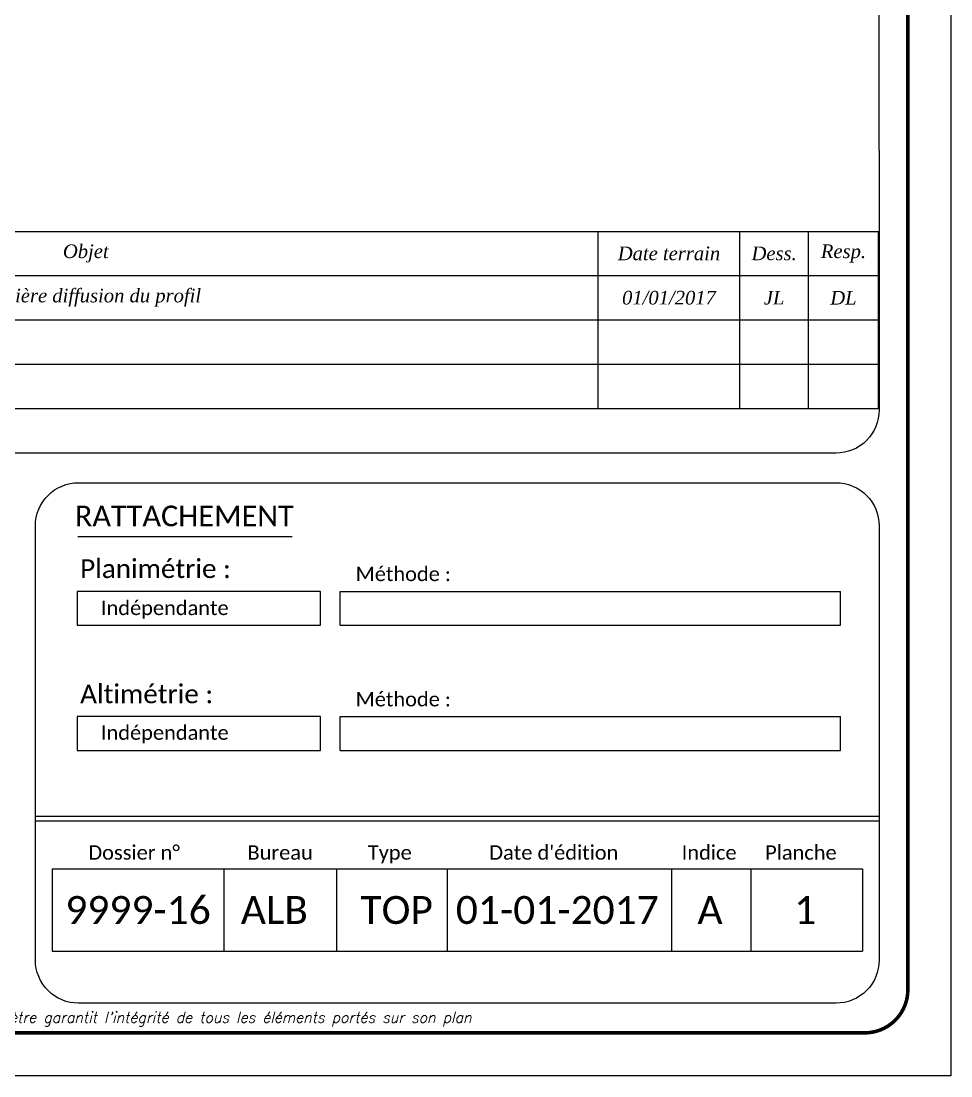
# Model space of a CAD drawing. Header units: metres. Extents: x 9606 to 9900, y 4805 to 4952.
# Drawn here: x 9874.09 to 9900, y 4840.6 to 4869.99 of the extents above; entities that cross this region are included whole.
import ezdxf

# ---------------------------------------------------------------- set-up
doc = ezdxf.new("R2010")
doc.units = ezdxf.units.M
doc.header["$LTSCALE"] = 2
doc.layers.add('CARTOUCHE', color=7, linetype='Continuous')
doc.styles.add('CARTOUCHE', font='timesi.ttf', dxfattribs={"height": 1})
doc.styles.add('Legend', font='CALIBRI.TTF')
doc.styles.add('ROMANS', font='ROMANC.shx', dxfattribs={"height": 0.36})

# ---------------------------------------------------------------- blocks, each defined once
blk = doc.blocks.new('*T104')
at = {"layer": 'CARTOUCHE', "color": 0, "linetype": 'ByBlock', "lineweight": -2, "transparency": 16777216}
for p, q in [((0, 4.933), (37.975, 4.933)), ((0, 0), (0, 4.933)), ((1.61, 0), (1.61, 4.933)), ((30.167, 0), (30.167, 4.933)), ((34.112, 0), (34.112, 4.933)), ((36.026, 0), (36.026, 4.933)), ((37.975, 0), (37.975, 4.933)), ((0, 3.7), (37.975, 3.7)), ((0, 2.467), (37.975, 2.467)), ((0, 1.233), (37.975, 1.233)), ((0, 0), (37.975, 0))]:
    blk.add_line(p, q, dxfattribs=at)
at = {"layer": 'CARTOUCHE', "color": 0, "transparency": 16777216, "char_height": 0.38, "attachment_point": 5, "style": 'CARTOUCHE'}
for s, insert, width in [('Ind.', (0.805, 4.317), 1.58605), ('Objet', (15.888, 4.317), 28.53266), ('Date terrain', (32.139, 4.317), 3.92102), ('Dess.', (35.069, 4.317), 1.89074), ('Resp.', (37.001, 4.317), 1.92443), ('A', (0.805, 3.083), 1.58605), ('Première diffusion du profil', (15.888, 3.083), 28.53266), ('01/01/2017', (32.139, 3.083), 3.92102), ('JL', (35.069, 3.083), 1.89074), ('DL', (37.001, 3.083), 1.92443)]:
    blk.add_mtext(s, dxfattribs=dict(at, insert=insert, width=width))

msp = doc.modelspace()

# ---------------------------------------------------------------- linework, layer by layer
at = {"layer": 'CARTOUCHE'}
msp.add_lwpolyline([(9858, 4900), (9900, 4900), (9900, 4840.6), (9858, 4840.6), (9858, 4900)], dxfattribs=at)
at = {"layer": 'CARTOUCHE', "const_width": 0.1}
msp.add_lwpolyline([(9860.4, 4898.8), (9897.6, 4898.8, -0.414214), (9898.8, 4897.6), (9898.8, 4843, -0.414214), (9897.6, 4841.8), (9860.4, 4841.8, -0.414214), (9859.2, 4843), (9859.2, 4897.6, -0.414214)], format="xyb", close=True, dxfattribs=at)
at = {"layer": 'CARTOUCHE', "flags": 128}
for points in [[(9898, 4866.388), (9898, 4870.3), (9898, 4896.72, 0.414214), (9896.8, 4897.92), (9861.2, 4897.92, 0.414214), (9860, 4896.72), (9860, 4870.3), (9860, 4868.883, -0.004587), (9860, 4866.259, 0.009813)], [(9898, 4866.388), (9898, 4859.155, -0.414214), (9896.8, 4857.955), (9896.8, 4857.955)], [(9896.8, 4857.955), (9872.49, 4857.955), (9861.2, 4857.955, -0.414214), (9860, 4859.155), (9860, 4866.259)], [(9898, 4844.688), (9898, 4843.826, -0.414214), (9896.8, 4842.626), (9896.8, 4842.626), (9886.981, 4842.626), (9875.69, 4842.626, -0.414214), (9874.49, 4843.826), (9874.49, 4844.528), (9874.49, 4855.929), (9874.49, 4855.929, -0.414214), (9875.69, 4857.129), (9886.981, 4857.129), (9896.8, 4857.129), (9896.8, 4857.129, -0.414214), (9898, 4855.929), (9898, 4855.929), (9898, 4844.968), (9898, 4843.826)]]:
    msp.add_lwpolyline(points, format="xyb", dxfattribs=at)
for points in [[(9875.667, 4855.627), (9881.648, 4855.627)], [(9882.984, 4854.102), (9896.92, 4854.102)], [(9882.984, 4853.156), (9882.984, 4854.102)], [(9896.92, 4853.156), (9896.92, 4854.102)], [(9882.984, 4853.156), (9896.92, 4853.156)], [(9882.984, 4850.611), (9896.92, 4850.611)], [(9882.984, 4849.665), (9882.984, 4850.611)], [(9896.92, 4849.665), (9896.92, 4850.611)], [(9882.984, 4849.665), (9896.92, 4849.665)], [(9874.49, 4847.839), (9898, 4847.839)], [(9874.49, 4847.71), (9898, 4847.71)], [(9897.6, 4841.8), (9860.4, 4841.8)]]:
    msp.add_lwpolyline(points, dxfattribs=at)
at = {"layer": 'CARTOUCHE'}
for points in [[(9882.438, 4854.102), (9875.657, 4854.102), (9875.657, 4853.156), (9882.438, 4853.156)], [(9882.438, 4850.611), (9875.657, 4850.611), (9875.657, 4849.665), (9882.438, 4849.665)]]:
    msp.add_lwpolyline(points, close=True, dxfattribs=at)
at = {"layer": 'CARTOUCHE', "color": 1, "flags": 128}
for points in [[(9874.956, 4846.366), (9874.956, 4844.072)], [(9874.956, 4846.366), (9897.534, 4846.366)], [(9879.74, 4846.366), (9879.74, 4844.072)], [(9882.879, 4846.366), (9882.879, 4844.072)], [(9885.965, 4846.366), (9885.965, 4844.072)], [(9892.216, 4846.366), (9892.216, 4844.072)], [(9894.423, 4846.366), (9894.423, 4844.072)], [(9897.534, 4846.366), (9897.534, 4844.072)], [(9874.956, 4844.072), (9897.534, 4844.072)]]:
    msp.add_lwpolyline(points, dxfattribs=at)

# ---------------------------------------------------------------- block references
msp.add_blockref('*T104', (9860.005, 4859.2))

# ---------------------------------------------------------------- texts
at = {"layer": 'CARTOUCHE', "style": 'Legend'}
for s, height, p in [('RATTACHEMENT', 0.576, (9875.589, 4855.916)), ('Planimétrie :', 0.52, (9875.736, 4854.474)), ('Méthode :', 0.4, (9883.412, 4854.388)), ('Indépendante', 0.4, (9876.314, 4853.441)), ('Altimétrie :', 0.52, (9875.736, 4850.983)), ('Méthode :', 0.4, (9883.412, 4850.897)), ('Indépendante', 0.4, (9876.314, 4849.965)), ('Dossier n°', 0.4, (9875.966, 4846.625)), ('Bureau', 0.4, (9880.398, 4846.625)), ('Type', 0.4, (9883.752, 4846.625)), ("Date d'édition", 0.4, (9887.137, 4846.625)), ('Indice', 0.4, (9892.498, 4846.625)), ('Planche', 0.4, (9894.824, 4846.625))]:
    msp.add_text(s, height=height, dxfattribs=at).set_placement(p)
at = {"layer": 'CARTOUCHE', "color": 1, "style": 'Legend'}
for s, height, p in [('9999-16', 0.7772, (9875.321, 4844.835)), ('ALB', 0.7772, (9880.213, 4844.835)), ('TOP', 0.7772, (9883.546, 4844.835)), ('01-01-2017', 0.7772, (9886.205, 4844.835)), ('A', 0.777, (9892.938, 4844.836)), ('1', 0.777, (9895.632, 4844.835))]:
    msp.add_text(s, height=height, dxfattribs=at).set_placement(p)
at = {"layer": 'CARTOUCHE', "style": 'ROMANS', "oblique": 13.5, "width": 0.95}
msp.add_text("Seul l'exemplaire papier visé par le géomètre garantit l'intégrité de tous les éléments portés sur son plan", height=0.304, dxfattribs=at).set_placement((9865.527, 4842.081))

doc.saveas('drawing.dxf')
